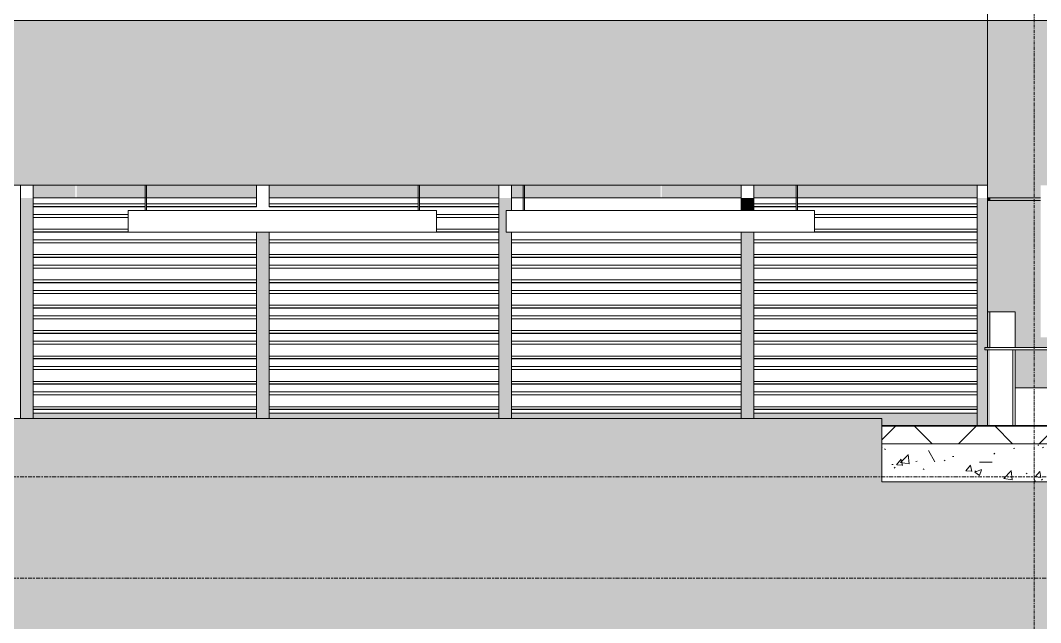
# Model space of a CAD drawing. Header units: millimetres. Extents: x 1240 to 198004, y -7796 to 35300.
# Drawn here: x 65937 to 69962, y -176 to 2200 of the extents above; entities that cross this region are included whole.
import ezdxf

# ---------------------------------------------------------------- set-up
doc = ezdxf.new("R2010")
doc.units = ezdxf.units.MM
for name, pattern in [('Centre', [31.75, 6.35, -4.7625, 15.875, -4.7625]), ('Dash 1_8_', [6.35, 3.175, -3.175]), ('Grid Line', [22.225, 12.7, -3.175, 3.175, -3.175])]:
    doc.linetypes.add(name, pattern=pattern)
for name, color, linetype, lineweight in [('A-AREA', 32, 'Dash 1_8_', 9), ('A-DETL-GENF-3', 9, 'Continuous', 9), ('A-DETL-THIN', 151, 'Continuous', 9), ('A-FLOR', 192, 'Continuous', 9), ('A-FLOR-3', 192, 'Continuous', 35), ('A-FLOR-LEVL-2', 51, 'Centre', 9), ('A-FLOR-MCUT', 51, 'Continuous', 9), ('A-FLOR-PATT-3', 8, 'Continuous', 9), ('A-GLAZ-CWMG', 51, 'Continuous', 9), ('A-WALL', 113, 'Continuous', 9), ('A-WALL-PATT-3', 111, 'Continuous', 5), ('E-LITE-EQPM', 33, 'Continuous', 9), ('S-COLS', 52, 'Continuous', 9), ('S-GRID-1', 1, 'Grid Line', 9)]:
    doc.layers.add(name, color=color, linetype=linetype, lineweight=lineweight)

# ---------------------------------------------------------------- blocks, each defined once
blk = doc.blocks.new('EAE_STL_PENDANT_TK_15W_120cm - LIC_01-ĐÈN LED BATTEN 1_2_ P_2x20W_ ÁNH SÁNG TRẮNG 6000K_ LẮP ĐẶT NỔI_TREO TY-1354115-TKCS_MẶT ĐỨNG NỘI KHU 1')
at = {"layer": 'E-LITE-EQPM'}
for p, q in [((67920.9, 1550), (67920.9, 1450)), ((67925.9, 1450), (67925.9, 1550)), ((68997.9, 1550), (68997.9, 1450)), ((69002.9, 1450), (69002.9, 1550)), ((67853.4, 1450), (69070.4, 1450)), ((67853.4, 1450), (67853.4, 1448)), ((69070.4, 1448), (69070.4, 1450)), ((67853.4, 1448), (67853.4, 1364)), ((69070.4, 1364), (69070.4, 1448)), ((69070.4, 1364), (67853.4, 1364))]:
    blk.add_line(p, q, dxfattribs=at)
blk = doc.blocks.new('Rectangular Mullion - 50 x 100mm-3796220-TKCS_MẶT ĐỨNG NỘI KHU 1')
at = {"layer": 'A-GLAZ-CWMG'}
h = blk.add_hatch(color=256, dxfattribs=at)
h.paths.add_polyline_path([(69711.9, 1500), (69711.9, 1550), (69002.9, 1550), (69002.9, 1500), (69663.4, 1500)])
h.paths.add_polyline_path([(68856.1, 1500), (68998, 1500), (68998, 1550), (68830.8, 1550), (68830.8, 1500)])
for p, q in [((68830.8, 1500), (68830.8, 1550)), ((69711.9, 1550), (69711.9, 1500)), ((68830.8, 1500), (69711.9, 1500))]:
    blk.add_line(p, q, dxfattribs=at)
blk = doc.blocks.new('Rectangular Mullion - 50 x 100mm-3796221-TKCS_MẶT ĐỨNG NỘI KHU 1')
at = {"layer": 'A-GLAZ-CWMG'}
h = blk.add_hatch(color=256, dxfattribs=at)
h.paths.add_polyline_path([(67403, 1500), (67506.5, 1500), (67506.5, 1550), (66918.4, 1550), (66918.6, 1500), (67080.1, 1500)])
h.paths.add_polyline_path([(67824.6, 1500), (67824.6, 1550), (67511.4, 1550), (67511.4, 1500), (67725.9, 1500)])
for p, q in [((66918.4, 1500), (66918.4, 1550)), ((67824.6, 1550), (67824.6, 1500)), ((66918.4, 1500), (67824.6, 1500))]:
    blk.add_line(p, q, dxfattribs=at)
blk = doc.blocks.new('Rectangular Mullion - 50 x 100mm-3796222-TKCS_MẶT ĐỨNG NỘI KHU 1')
at = {"layer": 'A-GLAZ-CWMG'}
blk.add_hatch(color=256, dxfattribs=at).paths.add_polyline_path([(65987.2, 630), (66868.4, 630), (66868.4, 650), (65987.2, 650)])
for p, q in [((65987.2, 630), (65987.2, 650)), ((66868.4, 650), (65987.2, 650)), ((66868.4, 650), (66868.4, 630))]:
    blk.add_line(p, q, dxfattribs=at)
blk = doc.blocks.new('Rectangular Mullion - 50 x 100mm-3796223-TKCS_MẶT ĐỨNG NỘI KHU 1')
at = {"layer": 'A-GLAZ-CWMG'}
blk.add_hatch(color=256, dxfattribs=at).paths.add_polyline_path([(66918.4, 630), (67824.6, 630), (67824.6, 650), (66918.4, 650)])
for p, q in [((66918.4, 630), (66918.4, 650)), ((67824.6, 650), (66918.4, 650)), ((67824.6, 650), (67824.6, 630))]:
    blk.add_line(p, q, dxfattribs=at)
blk = doc.blocks.new('Rectangular Mullion - 50 x 100mm-V133-TKCS_MẶT ĐỨNG NỘI KHU 1')
at = {"layer": 'A-GLAZ-CWMG'}
blk.add_hatch(color=256, dxfattribs=at).paths.add_polyline_path([(69711.9, 600), (69711.9, 650), (68830.8, 650), (68830.8, 630), (69335.3, 630), (69335.3, 600), (69663.4, 600)])
for p, q in [((68830.8, 630), (68830.8, 650)), ((69711.9, 650), (68830.8, 650)), ((69711.9, 650), (69711.9, 600))]:
    blk.add_line(p, q, dxfattribs=at)
blk = doc.blocks.new('Rectangular Mullion - 50 x 100mm-2333207-TKCS_MẶT ĐỨNG NỘI KHU 1')
at = {"layer": 'A-GLAZ-CWMG'}
blk.add_hatch(color=256, dxfattribs=at).paths.add_polyline_path([(14088.2, 2000), (14088.2, 2100), (14038.2, 2100), (14038.2, 2000)])
blk.add_line((14038.2, 2100), (14038.2, 2000), dxfattribs=at)
blk = doc.blocks.new('Rectangular Mullion - 50 x 100mm-2333208-TKCS_MẶT ĐỨNG NỘI KHU 1')
at = {"layer": 'A-GLAZ-CWMG'}
blk.add_hatch(color=256, dxfattribs=at).paths.add_polyline_path([(14088.2, 2100), (14088.2, 2200), (14038.2, 2200), (14038.2, 2100)])
blk.add_line((14038.2, 2200), (14038.2, 2100), dxfattribs=at)
blk = doc.blocks.new('Rectangular Mullion - 50 x 100mm-V134-TKCS_MẶT ĐỨNG NỘI KHU 1')
at = {"layer": 'A-GLAZ-CWMG'}
blk.add_hatch(color=256, dxfattribs=at).paths.add_polyline_path([(65937.2, 630), (65987.2, 630), (65987.2, 700), (65937.2, 700)])
blk.add_line((65987.2, 630), (65987.2, 700), dxfattribs=at)
blk = doc.blocks.new('Rectangular Mullion - 50 x 100mm-2333212-TKCS_MẶT ĐỨNG NỘI KHU 1')
at = {"layer": 'A-GLAZ-CWMG'}
blk.add_hatch(color=256, dxfattribs=at).paths.add_polyline_path([(8238.2, 2100), (8238.2, 2200), (8188.2, 2200), (8188.2, 2100)])
blk.add_line((8238.2, 2100), (8238.2, 2200), dxfattribs=at)
blk = doc.blocks.new('Rectangular Mullion - MULLION LA SACH-3796224-TKCS_MẶT ĐỨNG NỘI KHU 1')
at = {"layer": 'A-GLAZ-CWMG'}
for p, q in [((65987.2, 734.3), (66868.4, 734.3)), ((65987.2, 734.2), (66868.4, 734.2)), ((65987.2, 723.1), (66868.4, 723.1)), ((66868.4, 676.1), (65987.2, 676.1)), ((65987.2, 665.9), (66868.4, 665.9)), ((65987.2, 665.8), (66868.4, 665.8)), ((65987.2, 664.8), (66868.4, 664.8))]:
    blk.add_line(p, q, dxfattribs=at)
blk = doc.blocks.new('Rectangular Mullion - MULLION LA SACH-3796225-TKCS_MẶT ĐỨNG NỘI KHU 1')
at = {"layer": 'A-GLAZ-CWMG'}
for p, q in [((66918.4, 734.3), (67824.6, 734.3)), ((66918.4, 734.2), (67824.6, 734.2)), ((66918.4, 723.1), (67824.6, 723.1)), ((67824.6, 676.1), (66918.4, 676.1)), ((66918.4, 665.9), (67824.6, 665.9)), ((66918.4, 665.8), (67824.6, 665.8)), ((66918.4, 664.8), (67824.6, 664.8))]:
    blk.add_line(p, q, dxfattribs=at)
blk = doc.blocks.new('Rectangular Mullion - MULLION LA SACH-V135-TKCS_MẶT ĐỨNG NỘI KHU 1')
at = {"layer": 'A-GLAZ-CWMG'}
for p, q in [((65987.2, 1434.3), (66361.9, 1434.3)), ((65987.2, 1434.2), (66361.9, 1434.2)), ((65987.2, 1423.1), (66361.9, 1423.1)), ((66361.9, 1376.1), (65987.2, 1376.1)), ((65987.2, 1365.9), (66361.9, 1365.9)), ((65987.2, 1365.8), (66361.9, 1365.8)), ((65987.2, 1364.8), (66361.9, 1364.8))]:
    blk.add_line(p, q, dxfattribs=at)
blk = doc.blocks.new('Rectangular Mullion - MULLION LA SACH-V136-TKCS_MẶT ĐỨNG NỘI KHU 1')
at = {"layer": 'A-GLAZ-CWMG'}
for p, q in [((67578.9, 1434.3), (67824.6, 1434.3)), ((67578.9, 1434.2), (67824.6, 1434.2)), ((67578.9, 1423.1), (67824.6, 1423.1)), ((67824.6, 1376.1), (67578.9, 1376.1)), ((67578.9, 1365.9), (67824.6, 1365.9)), ((67578.9, 1365.8), (67824.6, 1365.8)), ((67578.9, 1364.8), (67824.6, 1364.8))]:
    blk.add_line(p, q, dxfattribs=at)
blk = doc.blocks.new('Rectangular Mullion - MULLION LA SACH-V137-TKCS_MẶT ĐỨNG NỘI KHU 1')
at = {"layer": 'A-GLAZ-CWMG'}
for p, q in [((69070.4, 1434.3), (69711.9, 1434.3)), ((69070.4, 1434.2), (69711.9, 1434.2)), ((69070.4, 1423.1), (69711.9, 1423.1)), ((69711.9, 1376.1), (69070.4, 1376.1)), ((69070.4, 1365.9), (69711.9, 1365.9)), ((69070.4, 1365.8), (69711.9, 1365.8)), ((69070.4, 1364.8), (69711.9, 1364.8))]:
    blk.add_line(p, q, dxfattribs=at)
blk = doc.blocks.new('Rectangular Mullion - MULLION LA SACH-V138-TKCS_MẶT ĐỨNG NỘI KHU 1')
at = {"layer": 'A-GLAZ-CWMG'}
for p, q in [((66868.4, 1500), (66868.4, 1476.1)), ((66430.3, 1476.1), (65987.2, 1476.1)), ((65987.2, 1465.9), (66430.3, 1465.9)), ((65987.2, 1465.8), (66430.3, 1465.8)), ((65987.2, 1464.8), (66430.2, 1464.8)), ((66868.4, 1476.1), (66434.2, 1476.1)), ((66434.2, 1465.9), (66868.4, 1465.9)), ((66434.2, 1465.8), (66868.4, 1465.8)), ((66434.2, 1464.8), (66868.4, 1464.8)), ((66868.4, 1476.1), (66868.4, 1465.9)), ((66868.4, 1465.9), (66868.4, 1465.8)), ((66868.4, 1465.8), (66868.4, 1464.8))]:
    blk.add_line(p, q, dxfattribs=at)
blk = doc.blocks.new('Rectangular Mullion - MULLION LA SACH-V139-TKCS_MẶT ĐỨNG NỘI KHU 1')
at = {"layer": 'A-GLAZ-CWMG'}
for p, q in [((66918.4, 1476.1), (66918.4, 1500)), ((66918.4, 1465.9), (66918.4, 1476.1)), ((67507.2, 1476.1), (66918.4, 1476.1)), ((66918.4, 1465.8), (66918.4, 1465.9)), ((66918.4, 1465.9), (67507.2, 1465.9)), ((66918.4, 1464.8), (66918.4, 1465.8)), ((66918.4, 1465.8), (67507.2, 1465.8)), ((66918.4, 1464.8), (67507.2, 1464.8)), ((67824.6, 1476.1), (67510.6, 1476.1)), ((67510.6, 1465.9), (67824.6, 1465.9)), ((67510.6, 1465.8), (67824.6, 1465.8)), ((67510.6, 1464.8), (67824.6, 1464.8))]:
    blk.add_line(p, q, dxfattribs=at)
blk = doc.blocks.new('Rectangular Mullion - MULLION LA SACH-V140-TKCS_MẶT ĐỨNG NỘI KHU 1')
at = {"layer": 'A-GLAZ-CWMG'}
for p, q in [((68998.7, 1476.1), (68830.8, 1476.1)), ((68830.8, 1465.9), (68998.7, 1465.9)), ((68830.8, 1465.8), (68998.7, 1465.8)), ((68830.8, 1464.8), (68998.7, 1464.8)), ((69711.9, 1476.1), (69002.1, 1476.1)), ((69002.1, 1465.9), (69711.9, 1465.9)), ((69002.1, 1465.8), (69711.9, 1465.8)), ((69002.1, 1464.8), (69711.9, 1464.8))]:
    blk.add_line(p, q, dxfattribs=at)
blk = doc.blocks.new('Rectangular Mullion - 50 x 100mm-V141-TKCS_MẶT ĐỨNG NỘI KHU 1')
at = {"layer": 'A-GLAZ-CWMG'}
blk.add_hatch(color=256, dxfattribs=at).paths.add_polyline_path([(66918.4, 630), (66918.4, 700), (66868.4, 700), (66868.4, 630)])
for p, q in [((66868.4, 700), (66868.4, 630)), ((66918.4, 630), (66918.4, 700))]:
    blk.add_line(p, q, dxfattribs=at)
blk = doc.blocks.new('Rectangular Mullion - 50 x 100mm-2333205-TKCS_MẶT ĐỨNG NỘI KHU 1')
at = {"layer": 'A-GLAZ-CWMG'}
blk.add_hatch(color=256, dxfattribs=at).paths.add_polyline_path([(9163.2, 2100), (9163.2, 2200), (9113.2, 2200), (9113.2, 2100)])
for p, q in [((9113.2, 2200), (9113.2, 2100)), ((9163.2, 2100), (9163.2, 2200))]:
    blk.add_line(p, q, dxfattribs=at)
blk = doc.blocks.new('Rectangular Mullion - 50 x 100mm-V142-TKCS_MẶT ĐỨNG NỘI KHU 1')
at = {"layer": 'A-GLAZ-CWMG'}
blk.add_hatch(color=256, dxfattribs=at).paths.add_polyline_path([(66918.4, 1300), (66918.4, 1364), (66868.4, 1364), (66868.4, 1300)])
for p, q in [((66868.4, 1364), (66868.4, 1300)), ((66918.4, 1300), (66918.4, 1364))]:
    blk.add_line(p, q, dxfattribs=at)
blk = doc.blocks.new('Rectangular Mullion - 50 x 100mm-V143-TKCS_MẶT ĐỨNG NỘI KHU 1')
at = {"layer": 'A-GLAZ-CWMG'}
blk.add_hatch(color=256, dxfattribs=at).paths.add_polyline_path([(67874.6, 1300), (67874.6, 1364), (67853.4, 1364), (67853.4, 1400), (67824.6, 1400), (67824.6, 1300), (67856.4, 1300)])
for p, q in [((67824.6, 1400), (67824.6, 1300)), ((67874.6, 1300), (67874.6, 1364))]:
    blk.add_line(p, q, dxfattribs=at)
blk = doc.blocks.new('Rectangular Mullion - 50 x 100mm-V144-TKCS_MẶT ĐỨNG NỘI KHU 1')
at = {"layer": 'A-GLAZ-CWMG'}
blk.add_hatch(color=256, dxfattribs=at).paths.add_polyline_path([(67853.4, 1400), (67853.4, 1450), (67874.6, 1450), (67874.6, 1500), (67824.6, 1500), (67824.6, 1400)])
for p, q in [((67824.6, 1500), (67824.6, 1400)), ((67874.6, 1450), (67874.6, 1500))]:
    blk.add_line(p, q, dxfattribs=at)
blk = doc.blocks.new('Rectangular Mullion - 50 x 100mm-V145-TKCS_MẶT ĐỨNG NỘI KHU 1')
at = {"layer": 'A-GLAZ-CWMG'}
blk.add_hatch(color=256, dxfattribs=at).paths.add_polyline_path([(68830.8, 1450), (68830.8, 1500), (68780.8, 1500), (68780.8, 1450)])
for p, q in [((68780.8, 1500), (68780.8, 1450)), ((68830.8, 1450), (68830.8, 1500))]:
    blk.add_line(p, q, dxfattribs=at)

msp = doc.modelspace()

# ---------------------------------------------------------------- hatches: boundary and pattern name
at = {"layer": 'A-DETL-GENF-3'}
h = msp.add_hatch(dxfattribs=at)
h.set_pattern_fill('FP_34', color=256, style=0, pattern_type=2)
h.set_pattern_definition([(0, (377.74, 0), (725.805, 725.805), [725.805, -725.805]), (0, (377.74, 272.2), (725.805, 725.805), [725.805, -725.805]), (0, (377.74, 544.35), (725.805, 725.805), [725.805, -725.805]), (90, (468.5, 635.1), (-725.805, 725.805), [725.805, -725.805]), (90, (740.64, 635.1), (-725.805, 725.805), [725.805, -725.805]), (90, (1012.8, 635.1), (-725.805, 725.805), [725.805, -725.805])])
h.paths.add_polyline_path([(8827.8, -3804.4), (87747, -3804.4), (87747, -201.6), (84415.2, -100), (84118.2, -100), (84118.2, 250), (81718.2, 250), (81718.2, -100), (81418.2, -100), (81418.2, 105.1), (75434.7, 330), (70309.3, 380), (69335.3, 380), (69335.3, 630), (61387.5, 630), (58586.3, 830), (47586.3, 830), (44536.9, 912.9), (44536.9, -2750), (44136.9, -2750), (44136.9, -2350), (40235.6, -2350), (40235.6, -2750), (39835.7, -2750), (39835.7, -2350), (33536.9, -2350), (33536.9, -2750), (33136.9, -2750), (33136.9, -2350), (28636.9, -2350), (28636.9, -2750), (28435.3, -2750), (28435.3, -2350), (23639, -2350), (23639, -2750), (23235.4, -2750), (23235.4, 900), (20988.2, 900), (20988.2, 830), (14148.2, 830), (14148.2, 930), (8088.2, 930), (8088.2, 500), (5079.4, 500), (5079.4, -3804.4), (5349.5, -3804.4)])
at = {"layer": 'A-FLOR-PATT-3'}
h = msp.add_hatch(dxfattribs=at)
h.set_pattern_fill('FP_6', color=256, style=0, pattern_type=2)
h.set_pattern_definition([(45, (377.74, 0), (-159.099, 159.099), []), (135, (377.74, 0), (-159.099, -159.099), [])])
h.paths.add_polyline_path([(69335.3, 530), (73436.3, 530), (73436.3, 600), (69335.3, 600), (69335.3, 596.9)])
h = msp.add_hatch(dxfattribs=at)
h.set_pattern_fill('FP_3', color=256, style=0, pattern_type=2)
h.set_pattern_definition([(0, (377.74, 0), (609.6, 152.4), [50.292, -406.908, 50.292, -406.908, -2438.4]), (0, (377.74, 0), (609.6, 152.4), [-914.4, 50.292, -864.108, 50.292, -406.908, -1066.8]), (0, (377.74, 0), (609.6, 152.4), [-2286, 50.292, -254.508, 50.292, -711.708]), (120, (606.34, 76.2), (-436.78227, 451.7291), [50.292, -406.908, 50.292, -406.908, -2438.4]), (120, (606.34, 76.2), (-436.78227, 451.7291), [-914.4, 50.292, -864.108, 50.292, -406.908, -1066.8]), (120, (606.34, 76.2), (-436.78227, 451.7291), [-2286, 50.292, -254.508, 50.292, -711.708]), (240, (682.54, 381), (-172.81773, -604.1291), [50.292, -406.908, 50.292, -406.908, -2438.4]), (240, (682.54, 381), (-172.81773, -604.1291), [-914.4, 50.292, -864.108, 50.292, -406.908, -1066.8]), (240, (682.54, 381), (-172.81773, -604.1291), [-2286, 50.292, -254.508, 50.292, -711.708])])
h.paths.add_polyline_path([(73436.3, 350), (73436.3, 530), (69335.3, 530), (69335.3, 380), (70435.6, 380), (72892.6, 355.4)])
h = msp.add_hatch(dxfattribs=at)
h.set_pattern_fill('FP_10', color=256, style=0, pattern_type=2)
h.set_pattern_definition([(50, (377.74, 0), (273.276, -23.9091), [28.575, -314.325]), (355, (377.74, 0), (-52.8646, 286.585), [22.86, -251.46]), (100.451, (400.51, -2), (220.4138, 262.6745), [24.285, -267.135]), (46.184, (377.74, 76.2), (406.6187, -63.0646), [42.863, -471.488]), (96.636, (411.63, 70.94), (356.1042, 371.1414), [36.428, -400.703]), (351.184, (377.74, 76.2), (356.1075, 371.138), [34.29, -377.19]), (21, (415.84, 57.15), (227.4212, -153.3982), [28.575, -314.325]), (326, (415.84, 57.15), (92.7027, 276.2822), [22.86, -251.46]), (71.451, (434.8, 44.37), (320.1254, 122.8816), [24.285, -267.135]), (37.5, (377.74, 0), (4.63248, 126.83261), [5.029, -243.383, 5.029, -250.241, -252.412]), (37.5, (377.74, 0), (4.63248, 126.83261), [-503.682, 5.029, -247.383]), (7.5, (377.74, 0), (100.22916, 150.27112), [5.029, -140.513, 5.029, -237.668, -96.202]), (7.5, (377.74, 0), (100.22916, 150.27112), [-388.239, 5.029, -91.173]), (327.5, (292.78, 0), (203.38684, -8.59348), [5.029, -90.221, 5.029, -292.151, -394.335]), (327.5, (292.78, 0), (203.38684, -8.59348), [-392.43, 5.029, -389.306]), (317.5, (254.68, 0), (222.1944, 38.13983), [5.029, -118.796, 5.029, -192.329, -280.035]), (317.5, (254.68, 0), (222.1944, 38.13983), [-321.183, 5.029, -275.006])])
h.paths.add_polyline_path([(73436.3, 350), (73436.3, 530), (69335.3, 530), (69335.3, 380), (70435.6, 380), (72892.6, 355.4)])
at = {"layer": 'A-WALL-PATT-3'}
for points in [[(64268.6, 1550), (69751.9, 1550), (69751.9, 2200), (64268.6, 2200), (64268.6, 1551.2)], [(69761.9, 2000), (69761.9, 2200), (69751.9, 2200), (69751.9, 2000)], [(69755.9, 1490), (69755.9, 1500), (69751.9, 1500), (69751.9, 1490)], [(69761.9, 1490), (69761.8, 1500), (69755.9, 1500), (69755.9, 1490), (69761.8, 1490)], [(69961.9, 1490), (69961.9, 1500), (69761.9, 1500), (69761.9, 1490)]]:
    msp.add_hatch(color=256, dxfattribs=at).paths.add_polyline_path(points)
h = msp.add_hatch(color=256, dxfattribs=at)
h.paths.add_polyline_path([(71845.9, 750), (72761.8, 750), (72761.8, 950), (71536.3, 950), (71536.3, 750), (71600.9, 750)])
h.paths.add_polyline_path([(69861.8, 750), (70336.3, 750), (70336.3, 900), (69861.8, 900)])
h.paths.add_polyline_path([(70446.3, 750), (71336.3, 750), (71336.3, 950), (69961.9, 950), (69961.9, 1490), (69761.9, 1490), (69761.8, 1050), (69861.8, 1050), (69861.8, 910), (70456.3, 910), (70456.3, 900), (70446.3, 900)])
h.paths.add_polyline_path([(77886.9, 1050), (78236.9, 1050), (78236.9, 1490), (77886.9, 1490), (77886.9, 1225.7)])
h.paths.add_polyline_path([(75736.9, 1050), (75736.9, 1490), (75536.9, 1490), (75536.9, 1050), (75574, 1050)])
h.paths.add_polyline_path([(73386.9, 1050), (73386.9, 1490), (73036.9, 1490), (73036.9, 1050), (73322.1, 1050)])
h.paths.add_polyline_path([(75536.9, 1500), (75736.9, 1500), (75736.9, 1550), (77886.9, 1550), (77886.9, 1500), (78236.9, 1500), (78236.9, 2200), (71546.3, 2200), (71546.3, 1900), (71536.3, 1900), (71536.3, 1550), (73036.9, 1550), (73036.9, 1500), (73386.9, 1500), (73386.9, 1550), (75536.9, 1550), (75536.9, 1540.1)])
h.paths.add_polyline_path([(69961.9, 1500), (69961.9, 1550), (71336.3, 1550), (71336.3, 1900), (71326.3, 1900), (71326.3, 2200), (69761.9, 2200), (69761.9, 1500)])
h = msp.add_hatch(color=256, dxfattribs=at)
h.paths.add_polyline_path([(69761.8, 1050), (69761.9, 1050), (69761.9, 1490), (69751.9, 1490), (69751.9, 1050)])
h.paths.add_polyline_path([(69761.9, 1500), (69761.9, 2000), (69751.9, 2000), (69751.9, 1500)])

# ---------------------------------------------------------------- linework, layer by layer
at = {"layer": 'A-AREA'}
msp.add_line((71326.3, 2200), (61387.5, 2200), dxfattribs=at)
at = {"layer": 'A-DETL-THIN'}
for p, q in [((69335.3, 630), (61387.5, 630)), ((69335.3, 380), (69335.3, 630)), ((70435.6, 380), (69335.3, 380))]:
    msp.add_line(p, q, dxfattribs=at)
at = {"layer": 'A-FLOR'}
for p, q in [((69741.9, 900), (69741.9, 910)), ((69741.9, 910), (70456.3, 910)), ((70456.3, 900), (69741.9, 900)), ((69861.8, 750), (70336.3, 750)), ((69861.8, 750), (69861.8, 600))]:
    msp.add_line(p, q, dxfattribs=at)
at = {"layer": 'A-FLOR-3'}
msp.add_line((73436.3, 600), (69335.3, 600), dxfattribs=at)
at = {"layer": 'A-FLOR-LEVL-2'}
for p, q in [((1240.2, 2200), (89680, 2200)), ((89680, 400), (1240.2, 400)), ((91585, 0), (1240.2, 0))]:
    msp.add_line(p, q, dxfattribs=at)
at = {"layer": 'A-FLOR-MCUT'}
msp.add_line((73436.3, 530), (69335.3, 530), dxfattribs=at)
at = {"layer": 'A-WALL'}
for p, q in [((69751.9, 2000), (69751.9, 3290)), ((71326.3, 2200), (60445.3, 2200)), ((69751.9, 1050), (69751.9, 2000)), ((64268.6, 1550), (69751.9, 1550)), ((69751.9, 1500), (69961.9, 1500)), ((69961.9, 1490), (69751.9, 1490)), ((69755.9, 1490), (69755.9, 1500)), ((69761.9, 1500), (69761.9, 1490)), ((69761.9, 1500), (69761.9, 1490)), ((69861.8, 1050), (69751.8, 1050)), ((69751.8, 911.3), (69751.8, 1050)), ((69761.8, 911.3), (69761.8, 1050)), ((69861.8, 1050), (69861.8, 911.3)), ((69751.8, 600), (69751.8, 900)), ((69751.9, 600), (69751.9, 900)), ((69851.9, 900), (69851.9, 600)), ((69861.8, 900), (69861.8, 750))]:
    msp.add_line(p, q, dxfattribs=at)
at = {"layer": 'S-COLS'}
msp.add_line((65937.2, 1550), (65937.2, 630), dxfattribs=at)
at = {"layer": 'S-GRID-1'}
msp.add_line((69936.9, -2695.9), (69936.9, 30542.5), dxfattribs=at)

# ---------------------------------------------------------------- block references
at = {"layer": 'A-GLAZ-CWMG'}
for name, p in [('Rectangular Mullion - 50 x 100mm-3796220-TKCS_MẶT ĐỨNG NỘI KHU 1', (-2843.5, 0)), ('Rectangular Mullion - 50 x 100mm-3796221-TKCS_MẶT ĐỨNG NỘI KHU 1', (0, 0)), ('Rectangular Mullion - 50 x 100mm-3796221-TKCS_MẶT ĐỨNG NỘI KHU 1', (956.2, 0)), ('Rectangular Mullion - 50 x 100mm-3796220-TKCS_MẶT ĐỨNG NỘI KHU 1', (0, 0)), ('Rectangular Mullion - 50 x 100mm-2333212-TKCS_MẶT ĐỨNG NỘI KHU 1', (57749, -700)), ('Rectangular Mullion - MULLION LA SACH-V138-TKCS_MẶT ĐỨNG NỘI KHU 1', (0, 0)), ('Rectangular Mullion - MULLION LA SACH-V139-TKCS_MẶT ĐỨNG NỘI KHU 1', (0, 0)), ('Rectangular Mullion - 50 x 100mm-V144-TKCS_MẶT ĐỨNG NỘI KHU 1', (0, 0)), ('Rectangular Mullion - 50 x 100mm-V145-TKCS_MẶT ĐỨNG NỘI KHU 1', (0, 0)), ('Rectangular Mullion - 50 x 100mm-2333208-TKCS_MẶT ĐỨNG NỘI KHU 1', (55673.7, -700)), ('Rectangular Mullion - MULLION LA SACH-V140-TKCS_MẶT ĐỨNG NỘI KHU 1', (0, 0)), ('Rectangular Mullion - MULLION LA SACH-V135-TKCS_MẶT ĐỨNG NỘI KHU 1', (0, 0)), ('Rectangular Mullion - MULLION LA SACH-V136-TKCS_MẶT ĐỨNG NỘI KHU 1', (0, 0)), ('Rectangular Mullion - MULLION LA SACH-V137-TKCS_MẶT ĐỨNG NỘI KHU 1', (0, 0)), ('Rectangular Mullion - 50 x 100mm-2333212-TKCS_MẶT ĐỨNG NỘI KHU 1', (57749, -800)), ('Rectangular Mullion - 50 x 100mm-V143-TKCS_MẶT ĐỨNG NỘI KHU 1', (0, 0)), ('Rectangular Mullion - 50 x 100mm-2333208-TKCS_MẶT ĐỨNG NỘI KHU 1', (55673.7, -800)), ('Rectangular Mullion - MULLION LA SACH-3796224-TKCS_MẶT ĐỨNG NỘI KHU 1', (0, 600)), ('Rectangular Mullion - 50 x 100mm-V142-TKCS_MẶT ĐỨNG NỘI KHU 1', (0, 0)), ('Rectangular Mullion - MULLION LA SACH-3796225-TKCS_MẶT ĐỨNG NỘI KHU 1', (0, 600)), ('Rectangular Mullion - MULLION LA SACH-3796225-TKCS_MẶT ĐỨNG NỘI KHU 1', (956.2, 600)), ('Rectangular Mullion - 50 x 100mm-V142-TKCS_MẶT ĐỨNG NỘI KHU 1', (1912.4, 0)), ('Rectangular Mullion - MULLION LA SACH-3796224-TKCS_MẶT ĐỨNG NỘI KHU 1', (2843.5, 600)), ('Rectangular Mullion - 50 x 100mm-2333212-TKCS_MẶT ĐỨNG NỘI KHU 1', (57749, -900)), ('Rectangular Mullion - 50 x 100mm-2333205-TKCS_MẶT ĐỨNG NỘI KHU 1', (57755.2, -900)), ('Rectangular Mullion - 50 x 100mm-2333205-TKCS_MẶT ĐỨNG NỘI KHU 1', (58711.4, -900)), ('Rectangular Mullion - 50 x 100mm-2333205-TKCS_MẶT ĐỨNG NỘI KHU 1', (59667.5, -900)), ('Rectangular Mullion - 50 x 100mm-2333208-TKCS_MẶT ĐỨNG NỘI KHU 1', (55673.7, -900)), ('Rectangular Mullion - MULLION LA SACH-3796224-TKCS_MẶT ĐỨNG NỘI KHU 1', (0, 500)), ('Rectangular Mullion - MULLION LA SACH-3796225-TKCS_MẶT ĐỨNG NỘI KHU 1', (0, 500)), ('Rectangular Mullion - MULLION LA SACH-3796225-TKCS_MẶT ĐỨNG NỘI KHU 1', (956.2, 500)), ('Rectangular Mullion - MULLION LA SACH-3796224-TKCS_MẶT ĐỨNG NỘI KHU 1', (2843.5, 500)), ('Rectangular Mullion - 50 x 100mm-2333212-TKCS_MẶT ĐỨNG NỘI KHU 1', (57749, -1000)), ('Rectangular Mullion - 50 x 100mm-2333205-TKCS_MẶT ĐỨNG NỘI KHU 1', (57755.2, -1000)), ('Rectangular Mullion - 50 x 100mm-2333205-TKCS_MẶT ĐỨNG NỘI KHU 1', (58711.4, -1000)), ('Rectangular Mullion - 50 x 100mm-2333205-TKCS_MẶT ĐỨNG NỘI KHU 1', (59667.5, -1000)), ('Rectangular Mullion - 50 x 100mm-2333208-TKCS_MẶT ĐỨNG NỘI KHU 1', (55673.7, -1000)), ('Rectangular Mullion - MULLION LA SACH-3796224-TKCS_MẶT ĐỨNG NỘI KHU 1', (0, 400)), ('Rectangular Mullion - MULLION LA SACH-3796225-TKCS_MẶT ĐỨNG NỘI KHU 1', (0, 400)), ('Rectangular Mullion - MULLION LA SACH-3796225-TKCS_MẶT ĐỨNG NỘI KHU 1', (956.2, 400)), ('Rectangular Mullion - MULLION LA SACH-3796224-TKCS_MẶT ĐỨNG NỘI KHU 1', (2843.5, 400)), ('Rectangular Mullion - 50 x 100mm-2333212-TKCS_MẶT ĐỨNG NỘI KHU 1', (57749, -1100)), ('Rectangular Mullion - 50 x 100mm-2333205-TKCS_MẶT ĐỨNG NỘI KHU 1', (57755.2, -1100)), ('Rectangular Mullion - 50 x 100mm-2333205-TKCS_MẶT ĐỨNG NỘI KHU 1', (58711.4, -1100)), ('Rectangular Mullion - 50 x 100mm-2333205-TKCS_MẶT ĐỨNG NỘI KHU 1', (59667.5, -1100)), ('Rectangular Mullion - 50 x 100mm-2333208-TKCS_MẶT ĐỨNG NỘI KHU 1', (55673.7, -1100)), ('Rectangular Mullion - MULLION LA SACH-3796224-TKCS_MẶT ĐỨNG NỘI KHU 1', (0, 300)), ('Rectangular Mullion - MULLION LA SACH-3796225-TKCS_MẶT ĐỨNG NỘI KHU 1', (0, 300)), ('Rectangular Mullion - MULLION LA SACH-3796225-TKCS_MẶT ĐỨNG NỘI KHU 1', (956.2, 300)), ('Rectangular Mullion - MULLION LA SACH-3796224-TKCS_MẶT ĐỨNG NỘI KHU 1', (2843.5, 300)), ('Rectangular Mullion - 50 x 100mm-2333212-TKCS_MẶT ĐỨNG NỘI KHU 1', (57749, -1200)), ('Rectangular Mullion - 50 x 100mm-2333205-TKCS_MẶT ĐỨNG NỘI KHU 1', (57755.2, -1200)), ('Rectangular Mullion - 50 x 100mm-2333205-TKCS_MẶT ĐỨNG NỘI KHU 1', (58711.4, -1200)), ('Rectangular Mullion - 50 x 100mm-2333205-TKCS_MẶT ĐỨNG NỘI KHU 1', (59667.5, -1200)), ('Rectangular Mullion - 50 x 100mm-2333208-TKCS_MẶT ĐỨNG NỘI KHU 1', (55673.7, -1200)), ('Rectangular Mullion - MULLION LA SACH-3796224-TKCS_MẶT ĐỨNG NỘI KHU 1', (0, 200)), ('Rectangular Mullion - MULLION LA SACH-3796225-TKCS_MẶT ĐỨNG NỘI KHU 1', (0, 200)), ('Rectangular Mullion - MULLION LA SACH-3796225-TKCS_MẶT ĐỨNG NỘI KHU 1', (956.2, 200)), ('Rectangular Mullion - MULLION LA SACH-3796224-TKCS_MẶT ĐỨNG NỘI KHU 1', (2843.5, 200)), ('Rectangular Mullion - 50 x 100mm-2333212-TKCS_MẶT ĐỨNG NỘI KHU 1', (57749, -1300)), ('Rectangular Mullion - 50 x 100mm-2333205-TKCS_MẶT ĐỨNG NỘI KHU 1', (57755.2, -1300)), ('Rectangular Mullion - 50 x 100mm-2333205-TKCS_MẶT ĐỨNG NỘI KHU 1', (58711.4, -1300)), ('Rectangular Mullion - 50 x 100mm-2333205-TKCS_MẶT ĐỨNG NỘI KHU 1', (59667.5, -1300)), ('Rectangular Mullion - 50 x 100mm-2333208-TKCS_MẶT ĐỨNG NỘI KHU 1', (55673.7, -1300)), ('Rectangular Mullion - MULLION LA SACH-3796224-TKCS_MẶT ĐỨNG NỘI KHU 1', (0, 100)), ('Rectangular Mullion - MULLION LA SACH-3796225-TKCS_MẶT ĐỨNG NỘI KHU 1', (0, 100)), ('Rectangular Mullion - MULLION LA SACH-3796225-TKCS_MẶT ĐỨNG NỘI KHU 1', (956.2, 100)), ('Rectangular Mullion - MULLION LA SACH-3796224-TKCS_MẶT ĐỨNG NỘI KHU 1', (2843.5, 100)), ('Rectangular Mullion - 50 x 100mm-2333212-TKCS_MẶT ĐỨNG NỘI KHU 1', (57749, -1400)), ('Rectangular Mullion - 50 x 100mm-2333205-TKCS_MẶT ĐỨNG NỘI KHU 1', (57755.2, -1400)), ('Rectangular Mullion - 50 x 100mm-2333205-TKCS_MẶT ĐỨNG NỘI KHU 1', (58711.4, -1400)), ('Rectangular Mullion - 50 x 100mm-2333205-TKCS_MẶT ĐỨNG NỘI KHU 1', (59667.5, -1400)), ('Rectangular Mullion - 50 x 100mm-2333208-TKCS_MẶT ĐỨNG NỘI KHU 1', (55673.7, -1400)), ('Rectangular Mullion - MULLION LA SACH-3796224-TKCS_MẶT ĐỨNG NỘI KHU 1', (0, 0)), ('Rectangular Mullion - MULLION LA SACH-3796225-TKCS_MẶT ĐỨNG NỘI KHU 1', (0, 0)), ('Rectangular Mullion - MULLION LA SACH-3796225-TKCS_MẶT ĐỨNG NỘI KHU 1', (956.2, 0)), ('Rectangular Mullion - MULLION LA SACH-3796224-TKCS_MẶT ĐỨNG NỘI KHU 1', (2843.5, 0)), ('Rectangular Mullion - 50 x 100mm-V134-TKCS_MẶT ĐỨNG NỘI KHU 1', (0, 0)), ('Rectangular Mullion - 50 x 100mm-V141-TKCS_MẶT ĐỨNG NỘI KHU 1', (0, 0)), ('Rectangular Mullion - 50 x 100mm-V141-TKCS_MẶT ĐỨNG NỘI KHU 1', (956.2, 0)), ('Rectangular Mullion - 50 x 100mm-V141-TKCS_MẶT ĐỨNG NỘI KHU 1', (1912.4, 0)), ('Rectangular Mullion - 50 x 100mm-2333207-TKCS_MẶT ĐỨNG NỘI KHU 1', (55673.7, -1400)), ('Rectangular Mullion - 50 x 100mm-3796222-TKCS_MẶT ĐỨNG NỘI KHU 1', (0, 0)), ('Rectangular Mullion - 50 x 100mm-3796223-TKCS_MẶT ĐỨNG NỘI KHU 1', (0, 0)), ('Rectangular Mullion - 50 x 100mm-3796223-TKCS_MẶT ĐỨNG NỘI KHU 1', (956.2, 0)), ('Rectangular Mullion - 50 x 100mm-V133-TKCS_MẶT ĐỨNG NỘI KHU 1', (0, 0))]:
    msp.add_blockref(name, p, dxfattribs=at)
at = {"layer": 'E-LITE-EQPM'}
for p in [(-1491.5, 0), (0, 0)]:
    msp.add_blockref('EAE_STL_PENDANT_TK_15W_120cm - LIC_01-ĐÈN LED BATTEN 1_2_ P_2x20W_ ÁNH SÁNG TRẮNG 6000K_ LẮP ĐẶT NỔI_TREO TY-1354115-TKCS_MẶT ĐỨNG NỘI KHU 1', p, dxfattribs=at)

doc.saveas('drawing.dxf')
